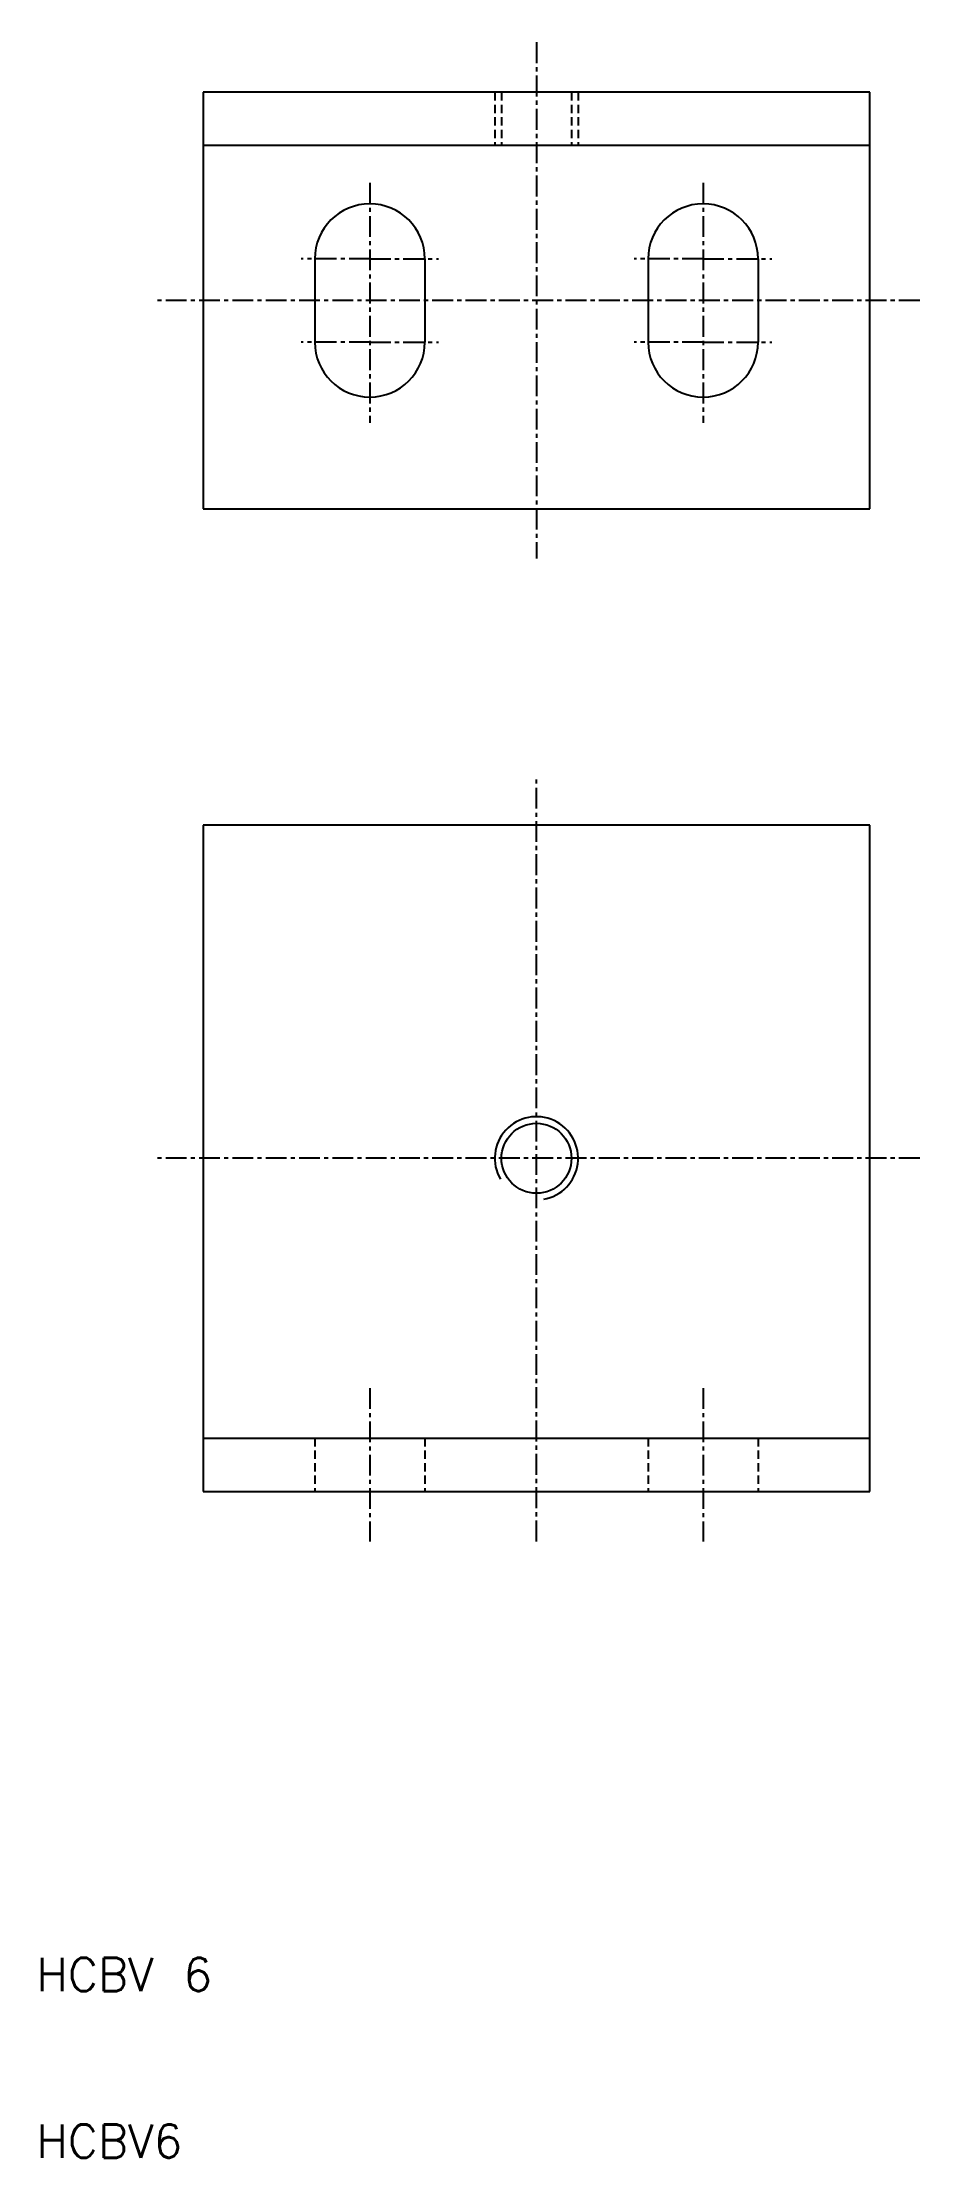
# Model space of a CAD drawing. Extents: x -30 to 23, y -112 to 16.
import ezdxf

# ---------------------------------------------------------------- set-up
doc = ezdxf.new("R2010")
doc.units = 0
doc.linetypes.add('CENTER', pattern=[2, 1.25, -0.25, 0.25, -0.25])
doc.linetypes.add('DASHED', pattern=[0.75, 0.5, -0.25])
doc.layers.get('0').update_dxf_attribs({"linetype": 'CONTINUOUS'})
doc.layers.add('CENTER', color=1, linetype='CENTER')
doc.styles.get("Standard").update_dxf_attribs({"font": 'txt.shx', "bigfont": 'bigfont.shx'})

msp = doc.modelspace()

# ---------------------------------------------------------------- linework, layer by layer
at = {"color": 7, "linetype": 'CONTINUOUS'}
for p, q in [((20, 12.5), (-20, 12.5)), ((-20, 12.5), (-20, -12.5)), ((20, -12.5), (20, 12.5)), ((20, 9.3), (-20, 9.3)), ((-13.3, 2.5), (-13.3, -2.5)), ((-6.7, 2.5), (-6.7, -2.5)), ((6.7, 2.5), (6.7, -2.5)), ((13.3, 2.5), (13.3, -2.5)), ((-20, -12.5), (20, -12.5)), ((-20, -31.5), (-20, -71.5)), ((20, -31.5), (-20, -31.5)), ((20, -71.5), (20, -31.5)), ((-20, -68.3), (20, -68.3)), ((-20, -71.5), (20, -71.5))]:
    msp.add_line(p, q, dxfattribs=at)
at = {"color": 3, "linetype": 'DASHED'}
for p, q in [((-2.5, 12.5), (-2.5, 9.3)), ((-2.1, 12.5), (-2.1, 9.3)), ((2.1, 12.5), (2.1, 9.3)), ((2.5, 12.5), (2.5, 9.3)), ((-13.3, -68.3), (-13.3, -71.5)), ((-6.7, -68.3), (-6.7, -71.5)), ((6.7, -68.3), (6.7, -71.5)), ((13.3, -68.3), (13.3, -71.5))]:
    msp.add_line(p, q, dxfattribs=at)
at = {"color": 7, "linetype": 'CONTINUOUS'}
msp.add_circle((0, -51.5), 2.1, dxfattribs=at)
for centre, start, end in [((-10, 2.5), 0, 180), ((10, 2.5), 0, 180), ((-10, -2.5), 180, 0), ((10, -2.5), 180, 0)]:
    msp.add_arc(centre, 3.3, start, end, dxfattribs=at)
at = {"color": 3, "linetype": 'CONTINUOUS'}
msp.add_arc((0, -51.5), 2.5, 280, 210, dxfattribs=at)
at = {"layer": 'CENTER', "color": 1, "linetype": 'CENTER'}
for p, q in [((0, 15.5), (0, -15.5)), ((-10, 7.07), (-10, -7.35)), ((10, 7.07), (10, -7.35)), ((-10, 2.5), (-14.13, 2.5)), ((-10, 2.5), (-5.87, 2.5)), ((10, 2.5), (5.87, 2.5)), ((10, 2.5), (14.13, 2.5)), ((23, 0), (-23, 0)), ((-10, -2.5), (-14.13, -2.5)), ((-10, -2.5), (-5.87, -2.5)), ((10, -2.5), (5.87, -2.5)), ((10, -2.5), (14.13, -2.5)), ((0, -74.5), (0, -28.5)), ((23, -51.5), (-23, -51.5)), ((-10, -65.3), (-10, -74.5)), ((10, -65.3), (10, -74.5))]:
    msp.add_line(p, q, dxfattribs=at)

# ---------------------------------------------------------------- texts
at = {"color": 7, "linetype": 'CONTINUOUS'}
for s, p in [('HCBV 6', (-30, -101.5)), ('HCBV6', (-30, -111.5))]:
    msp.add_text(s, height=2, dxfattribs=at).set_placement(p)

doc.saveas('drawing.dxf')
